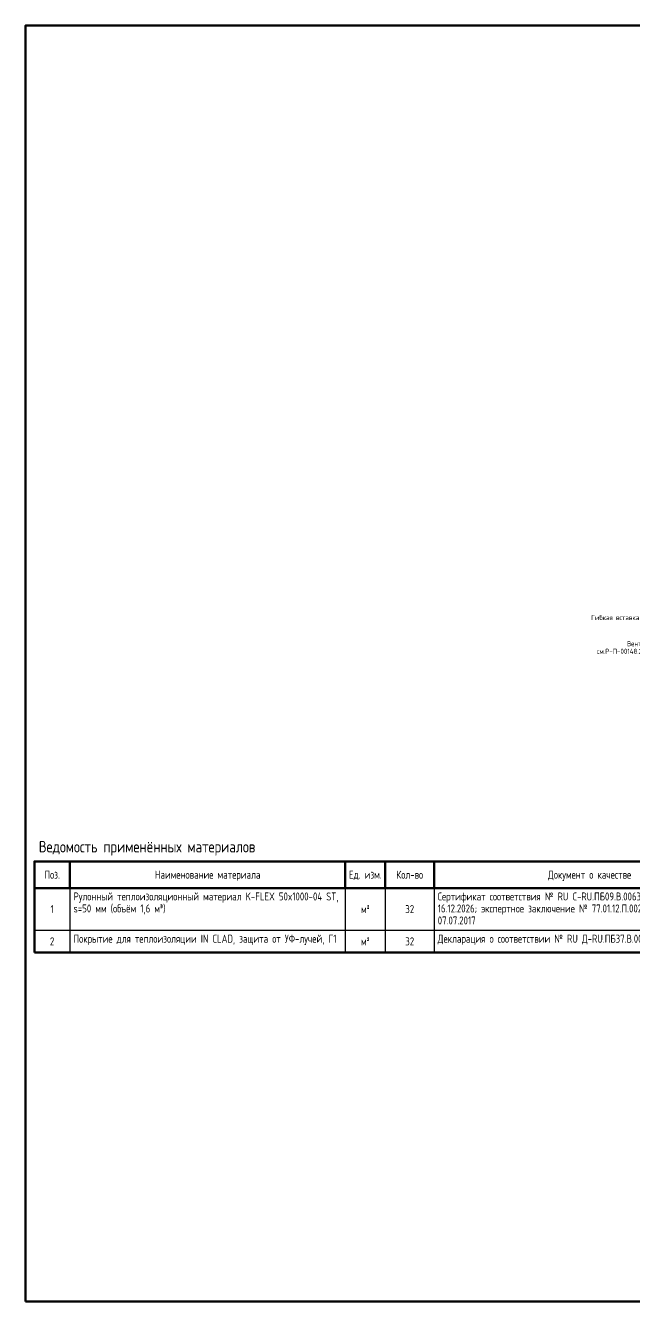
# Model space of a CAD drawing. Header units: metres. Extents: x 20 to 415, y 5 to 292.
# Drawn here: x 20 to 157.1, y 5 to 292 of the extents above; entities that cross this region are included whole.
import ezdxf
from ezdxf.enums import TextEntityAlignment as Align

# ---------------------------------------------------------------- set-up
doc = ezdxf.new("R2010")
doc.units = ezdxf.units.M
for name, color, linetype in [('ОБОЗНАЧЕНИЯ', 7, 'Continuous'), ('РАМКА', 7, 'Continuous'), ('ТЕКСТ', 7, 'Continuous')]:
    doc.layers.add(name, color=color, linetype=linetype)
doc.styles.add('GOST', font='isocpeur.ttf')

msp = doc.modelspace()

# ---------------------------------------------------------------- linework, layer by layer
at = {"layer": 'РАМКА', "lineweight": 60}
msp.add_lwpolyline([(20, 5), (415, 5), (415, 292), (20, 292), (20, 5)], dxfattribs=at)
at = {"layer": 'РАМКА', "lineweight": 50}
for points in [[(22, 98), (226, 98), (226, 104), (22, 104), (22, 98)], [(22, 104), (22, 98)], [(22, 104), (22, 83.5)], [(30, 104), (30, 98)], [(92, 104), (92, 98)], [(101, 104), (101, 98)], [(112, 104), (112, 98)], [(22, 83.5), (226, 83.5)]]:
    msp.add_lwpolyline(points, dxfattribs=at)
at = {"layer": 'РАМКА', "lineweight": 25}
for points in [[(22, 98), (22, 88.5)], [(30, 98), (30, 88.5)], [(92, 98), (92, 88.5)], [(101, 98), (101, 88.5)], [(112, 98), (112, 88.5)], [(22, 88.5), (226, 88.5)], [(22, 88.5), (22, 83.5)], [(30, 88.5), (30, 83.5)], [(92, 88.5), (92, 83.5)], [(101, 88.5), (101, 83.5)], [(112, 88.5), (112, 83.5)], [(22, 83.5), (226, 83.5)]]:
    msp.add_lwpolyline(points, dxfattribs=at)

# ---------------------------------------------------------------- texts
at = {"layer": 'ОБОЗНАЧЕНИЯ', "style": 'GOST', "width": 0.8}
for s, p in [('Гибкая вставка на стороне нагнетания', (147.36, 158.25)), ('Вентилятор МО2-1', (155.42, 152.39)), ('см.Р-П-00148.25-02.02.021-О.ОВ3-ОЛ02', (148.64, 150.66))]:
    msp.add_text(s, height=1.1615, dxfattribs=at).set_placement(p)
at = {"layer": 'ТЕКСТ', "style": 'GOST', "width": 0.8}
for s, height, p in [('Ведомость применённых материалов', 2.6, (23, 106)), ('Рулонный теплоизоляционный материал K-FLEX 50x1000-04 ST,', 1.8, (30.8, 95.2)), ('Сертификат соответствия № RU C-RU.ПБ09.В.00637/25 с 13.03.2025 по', 1.8, (112.8, 95.2)), ('s=50 мм (объём 1,6 м³)', 1.8, (30.8, 92.5)), ('16.12.2026; экспертное заключение № 77.01.12.П.002501.07.17 от', 1.8, (112.8, 92.5)), ('07.07.2017', 1.8, (112.8, 89.8)), ('Покрытие для теплоизоляции IN CLAD, защита от УФ-лучей, Г1', 1.8, (30.8, 85.7)), ('Декларация о соответствии № RU Д-RU.ПБ37.В.00313/20 от 22.05.2020', 1.8, (112.8, 85.7))]:
    msp.add_text(s, height=height, dxfattribs=at).set_placement(p)
for s, p in [('Поз.', (26, 100.1)), ('Наименование материала', (61, 100.1)), ('Ед. изм.', (96.5, 100.1)), ('Кол-во', (106.5, 100.1)), ('Документ о качестве', (147, 100.1)), ('1', (26, 92.35)), ('м²', (96.5, 92.35)), ('32', (106.5, 92.35)), ('2', (26, 85.1)), ('м²', (96.5, 85.1)), ('32', (106.5, 85.1))]:
    msp.add_text(s, height=1.8, dxfattribs=at).set_placement(p, align=Align.CENTER)

doc.saveas('drawing.dxf')
